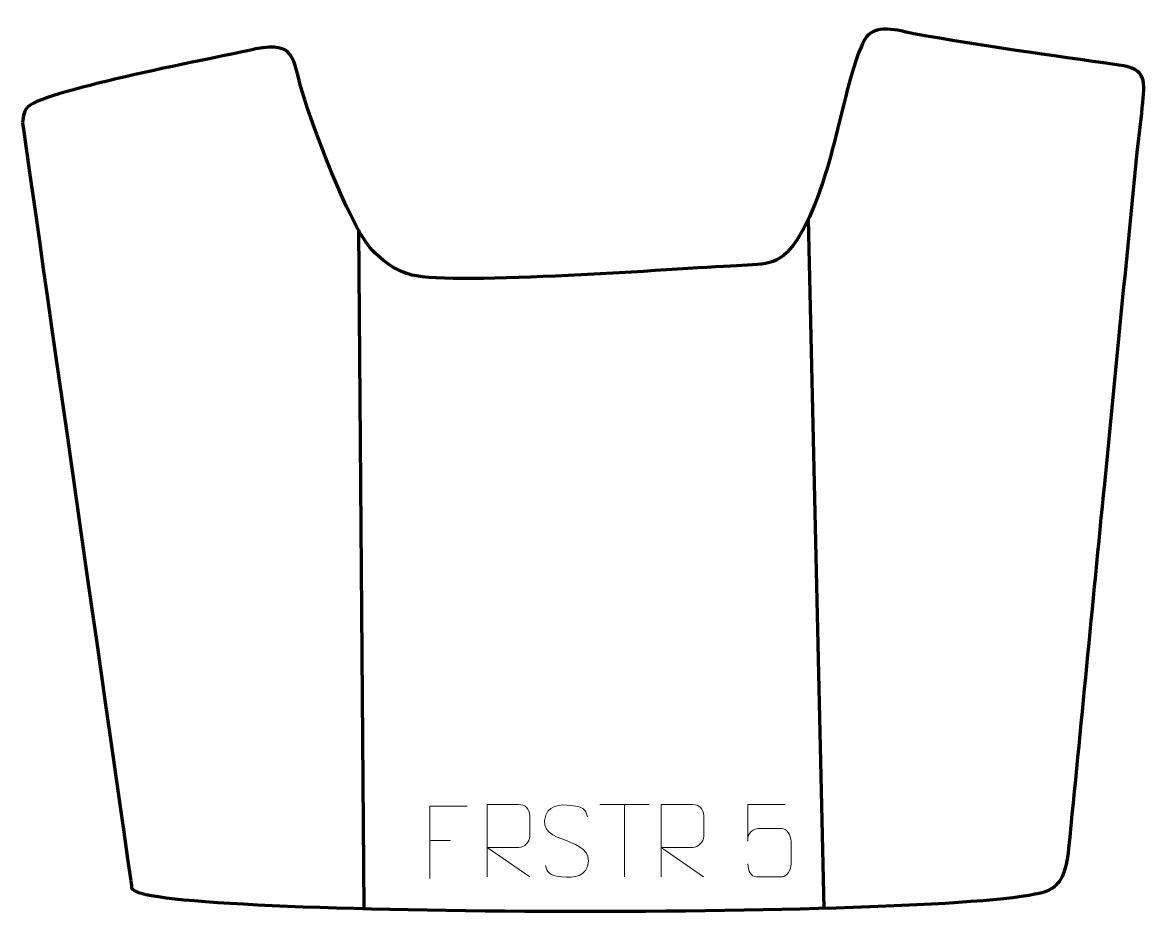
# Model space of a CAD drawing. Header units: millimetres. Extents: x -401 to -13, y 340 to 649.
import ezdxf

# ---------------------------------------------------------------- set-up
doc = ezdxf.new("R2010")
doc.units = ezdxf.units.MM
doc.header["$MEASUREMENT"] = 0
doc.layers.add('layer 2', color=7, linetype='Continuous')
doc.layers.add('layer 3', color=7, linetype='Continuous')

msp = doc.modelspace()

# ---------------------------------------------------------------- linework, layer by layer
at = {"layer": 'layer 2', "color": 142, "lineweight": 158}
for points in [[(-129.6233, 581.4377), (-129.6233, 581.4377), (-124.2219, 343.9255), (-124.2219, 343.9255)], [(-284.7395, 577.8881), (-284.7395, 577.8881), (-282.8499, 343.7693), (-282.8499, 343.7693)]]:
    msp.add_open_spline(points, degree=3, dxfattribs=at)
at = {"layer": 'layer 3', "color": 242, "lineweight": 158}
msp.add_open_spline([(-400.6151, 614.7641), (-400.4963, 617.2166), (-399.863, 619.2538), (-398.7209, 620.3391), (-398.7209, 620.3391), (-392.6425, 626.115), (-332.5967, 637.5257), (-320.1108, 640.2675), (-320.1108, 640.2675), (-306.3082, 642.8992), (-307.6409, 637.1278), (-304.0692, 625.292), (-304.0692, 625.292), (-300.1787, 612.6474), (-288.5146, 581.5657), (-280.8227, 571.7735), (-280.8227, 571.7735), (-275.8443, 566.3571), (-271.1463, 563.5904), (-266.293, 562.29), (-266.293, 562.29), (-250.8145, 558.6004), (-175.2275, 564.4793), (-154.3039, 565.5096), (-154.3039, 565.5096), (-143.4787, 566.0426), (-138.7616, 565.3465), (-132.3396, 576.2966), (-132.3396, 576.2966), (-120.2089, 596.9805), (-117.5199, 630.0275), (-110.1496, 643.3885), (-110.1496, 643.3885), (-106.8344, 649.3985), (-98.4529, 646.547), (-93.1397, 645.5417), (-93.1397, 645.5417), (-69.4637, 641.1381), (-46.2494, 638.1312), (-22.4739, 634.7272), (-22.4739, 634.7272), (-12.5485, 633.3061), (-13.4589, 629.3004), (-14.3561, 620.0339), (-14.3561, 620.0339), (-14.852, 614.9118), (-15.5649, 609.8294), (-16.1094, 604.7187), (-16.1094, 604.7187), (-19.8392, 566.5724), (-23.5718, 528.4264), (-27.3033, 490.2803), (-27.3033, 490.2803), (-31.4938, 448.3821), (-35.4362, 406.4518), (-39.6699, 364.5598), (-39.6699, 364.5598), (-40.543, 355.9205), (-42.4228, 352.0797), (-46.6155, 350.1442), (-46.6155, 350.1442), (-67.8215, 340.3549), (-346.7311, 340.5813), (-361.874, 349.9192), (-361.874, 349.9192), (-363.4169, 350.8706), (-362.8443, 350.74), (-363.1456, 352.4557), (-363.1456, 352.4557), (-363.4469, 354.1714), (-400.6151, 614.7641), (-400.6151, 614.7641)], degree=3, knots=[0, 0, 0, 0, 0.05263158, 0.05263158, 0.05263158, 0.05263158, 0.10526316, 0.10526316, 0.10526316, 0.10526316, 0.15789474, 0.15789474, 0.15789474, 0.15789474, 0.21052632, 0.21052632, 0.21052632, 0.21052632, 0.26315789, 0.26315789, 0.26315789, 0.26315789, 0.31578947, 0.31578947, 0.31578947, 0.31578947, 0.36842105, 0.36842105, 0.36842105, 0.36842105, 0.42105263, 0.42105263, 0.42105263, 0.42105263, 0.47368421, 0.47368421, 0.47368421, 0.47368421, 0.52631579, 0.52631579, 0.52631579, 0.52631579, 0.57894737, 0.57894737, 0.57894737, 0.57894737, 0.63157895, 0.63157895, 0.63157895, 0.63157895, 0.68421053, 0.68421053, 0.68421053, 0.68421053, 0.73684211, 0.73684211, 0.73684211, 0.73684211, 0.78947368, 0.78947368, 0.78947368, 0.78947368, 0.84210526, 0.84210526, 0.84210526, 0.84210526, 0.89473684, 0.89473684, 0.89473684, 0.89473684, 1, 1, 1, 1], dxfattribs=at)
at = {"layer": 'layer 3', "color": 250, "lineweight": 9}
for points, knots in [([(-247.2683, 379.0939), (-247.2683, 379.0939), (-260.1423, 379.0939), (-260.1423, 379.0939), (-260.1423, 379.0939), (-260.1423, 379.0939), (-260.1423, 354.1403), (-260.1423, 354.1403)], [0, 0, 0, 0, 0.33333333, 0.33333333, 0.33333333, 0.33333333, 1, 1, 1, 1]), ([(-240.3062, 354.7375), (-240.3062, 354.7375), (-240.3062, 379.691), (-240.3062, 379.691), (-240.3062, 379.691), (-236.7114, 379.691), (-233.1159, 379.691), (-229.5207, 379.691), (-229.5207, 379.691), (-227.1954, 379.6533), (-225.6381, 378.1633), (-225.6422, 375.7969), (-225.6422, 375.7969), (-225.6426, 373.7614), (-225.6426, 370.702), (-225.6422, 368.666), (-225.6422, 368.666), (-225.6487, 366.7905), (-227.461, 364.8487), (-229.4705, 364.8296), (-229.4705, 364.8296), (-229.4705, 364.8296), (-240.3062, 364.8296), (-240.3062, 364.8296), (-240.3062, 364.8296), (-240.3062, 364.8296), (-225.6515, 354.7375), (-225.6515, 354.7375)], [0, 0, 0, 0, 0.125, 0.125, 0.125, 0.125, 0.25, 0.25, 0.25, 0.25, 0.375, 0.375, 0.375, 0.375, 0.5, 0.5, 0.5, 0.5, 0.625, 0.625, 0.625, 0.625, 0.75, 0.75, 0.75, 0.75, 1, 1, 1, 1]), ([(-212.9741, 367.2142), (-217.2224, 368.6846), (-222.1305, 370.4804), (-220.1254, 376.0007), (-220.1254, 376.0007), (-218.6219, 380.1406), (-213.4083, 379.7521), (-209.8047, 379.151), (-209.8047, 379.151), (-206.9441, 378.6738), (-206.0794, 377.4606), (-205.7688, 375.3765)], [0, 0, 0, 0, 0.25, 0.25, 0.25, 0.25, 0.5, 0.5, 0.5, 0.5, 1, 1, 1, 1]), ([(-180.3062, 354.7374), (-180.3062, 354.7374), (-180.3062, 379.6909), (-180.3062, 379.6909), (-180.3062, 379.6909), (-176.7114, 379.6909), (-173.1159, 379.6909), (-169.5207, 379.6909), (-169.5207, 379.6909), (-167.1954, 379.6532), (-165.6381, 378.1632), (-165.6422, 375.7968), (-165.6422, 375.7968), (-165.6426, 373.7613), (-165.6426, 370.7019), (-165.6422, 368.6659), (-165.6422, 368.6659), (-165.6487, 366.7904), (-167.461, 364.8486), (-169.4705, 364.8295), (-169.4705, 364.8295), (-169.4705, 364.8295), (-180.3062, 364.8295), (-180.3062, 364.8295), (-180.3062, 364.8295), (-180.3062, 364.8295), (-165.6515, 354.7374), (-165.6515, 354.7374)], [0, 0, 0, 0, 0.125, 0.125, 0.125, 0.125, 0.25, 0.25, 0.25, 0.25, 0.375, 0.375, 0.375, 0.375, 0.5, 0.5, 0.5, 0.5, 0.625, 0.625, 0.625, 0.625, 0.75, 0.75, 0.75, 0.75, 1, 1, 1, 1]), ([(-137.58, 379.6689), (-137.58, 379.6689), (-150.4317, 379.6689), (-150.4317, 379.6689), (-150.4317, 379.6689), (-150.4314, 375.4383), (-150.4314, 371.2074), (-150.4317, 366.9762), (-150.4317, 366.9762), (-150.432, 370.2863), (-148.801, 371.3581), (-145.989, 371.4186), (-145.989, 371.4186), (-143.5494, 371.4189), (-141.1099, 371.4189), (-138.6707, 371.4186), (-138.6707, 371.4186), (-137.0209, 371.4254), (-135.546, 369.0449), (-135.5175, 366.9762), (-135.5175, 366.9762), (-135.5178, 364.3889), (-135.5178, 361.8013), (-135.5175, 359.2136), (-135.5175, 359.2136), (-135.4713, 357.2542), (-136.9707, 354.8179), (-138.5966, 354.7594), (-138.5966, 354.7594), (-140.5531, 354.7597), (-145.4481, 354.7597), (-147.4051, 354.7594), (-147.4051, 354.7594), (-149.2506, 354.7506), (-150.3577, 356.7154), (-150.3785, 359.2665)], [0, 0, 0, 0, 0.1, 0.1, 0.1, 0.1, 0.2, 0.2, 0.2, 0.2, 0.3, 0.3, 0.3, 0.3, 0.4, 0.4, 0.4, 0.4, 0.5, 0.5, 0.5, 0.5, 0.6, 0.6, 0.6, 0.6, 0.7, 0.7, 0.7, 0.7, 0.8, 0.8, 0.8, 0.8, 1, 1, 1, 1]), ([(-212.9741, 367.2141), (-208.9555, 365.5674), (-203.926, 363.6791), (-205.76, 358.3188), (-205.76, 358.3188), (-207.2198, 354.0524), (-212.1306, 354.3091), (-215.8567, 354.8638), (-215.8567, 354.8638), (-218.6067, 355.2736), (-219.8276, 356.4871), (-220.2056, 358.5993)], [0, 0, 0, 0, 0.25, 0.25, 0.25, 0.25, 0.5, 0.5, 0.5, 0.5, 1, 1, 1, 1])]:
    msp.add_open_spline(points, degree=3, knots=knots, dxfattribs=at)
for points in [[(-201.4677, 379.6674), (-201.4677, 379.6674), (-184.4805, 379.6674), (-184.4805, 379.6674)], [(-192.9739, 354.7374), (-192.9739, 354.7374), (-192.9739, 379.6909), (-192.9739, 379.6909)], [(-260.1423, 367.2142), (-260.1423, 367.2142), (-252.9742, 367.2142), (-252.9742, 367.2142)]]:
    msp.add_open_spline(points, degree=3, dxfattribs=at)

doc.saveas('drawing.dxf')
